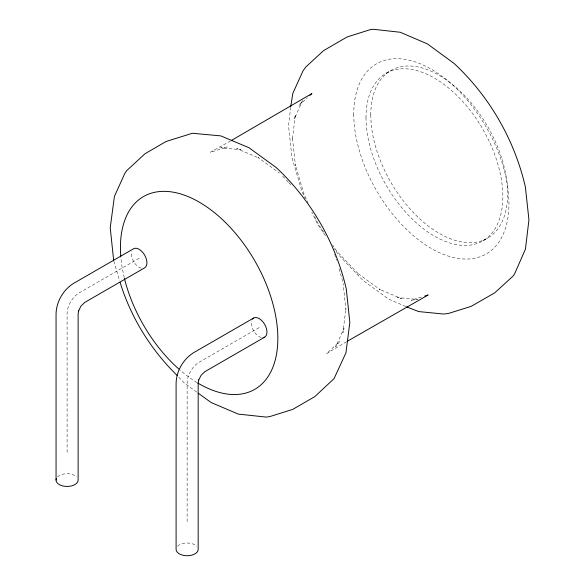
<?xml version="1.0" encoding="UTF-8"?>
<svg xmlns="http://www.w3.org/2000/svg" width="585" height="585" viewBox="0 0 585 585"><rect width="100%" height="100%" fill="white"/><g stroke="black" fill="none" stroke-linecap="round" stroke-linejoin="round"><path stroke-width="0.44" stroke-dasharray="2.92 2.19" d="M290.686 107.252L288.551 125.76L291.959 157.636L301.984 191.624L305.136 198.191M302.73 100.393L294.321 118.974L295.41 114.682L292.456 138.901L292.442 137.694L295.432 165.657L295.279 164.816L304.163 194.717L308.09 202.893M301.97 101.863L298.833 105.688L307.322 97.812M230.578 140.919L210.176 152.297L227.207 147.04L220.669 147.771L240.969 149.782L236.706 148.575L259.155 158.125L258.117 157.504L279.374 173.014M386.034 73.3L390.839 70.529M139.113 258.292L79.092 292.946A16.98 9.799 -60 0 0 67.092 313.736L67.092 452.351M259.155 327.6L199.134 362.247A16.98 9.799 -60 0 0 187.134 383.043L187.134 521.659M482.8 240.903L487.605 238.132M346.517 341.728L326.459 353.706L339.527 341.589L335.629 346.883L344.038 328.302L342.949 332.594L345.903 308.375L345.918 309.582L343.117 283.418M421.368 297.085L411.153 300.237L417.69 299.505L397.391 297.494L401.654 298.701L379.204 289.151L380.243 289.772L357.515 273.195L358.174 273.743L336.719 251.104L332.631 245.108M405.727 306.503L388.63 299.103L362.729 280.215L338.305 254.533L334.196 248.523M196.728 392.104L184.487 383.175L177.891 376.272M282.635 176.122L285.699 179.354M286.314 179.997L288.156 181.942M288.763 182.586L291.22 185.174M323.929 232.384L318.298 224.143L313.984 215.156M325.457 235.74L317.75 224.464L311.842 212.15M334.7 254.27L336.477 260.252M339.015 268.793L343.073 282.46M113.804 261.122L119.654 280.807M196.948 382.524A111.296 64.262 60 0 1 179.471 369.581M124.239 277.612A111.296 64.262 60 0 1 120.846 257.064M261.181 337.465A11.035 6.369 60 0 1 251.623 320.916M141.131 268.157A11.035 6.369 60 0 1 131.581 251.608M57.535 476.885A11.035 6.369 0 0 1 76.642 476.885M177.577 546.193A11.035 6.369 0 0 1 196.692 546.193M370.795 114.828A96.766 55.867 60 0 0 473.433 242.512A96.766 55.867 60 0 0 473.433 105.658A96.766 55.867 60 0 0 370.795 114.828M365.998 117.6A96.766 55.867 60 0 0 468.629 245.283A96.766 55.867 60 0 0 468.629 108.43A96.766 55.867 60 0 0 365.998 117.6M353.757 114.068A109.746 63.363 60 0 0 470.164 258.877A109.746 63.363 60 0 0 470.164 103.669A109.746 63.363 60 0 0 353.757 114.068"/><path stroke-width="0.88" d="M290.796 106.375L292.785 93.483L303.059 70.778L305.977 66.814L323.542 50.646L347.037 37.009L370.576 29.528L373.618 29.308L400.279 32.27L427.386 43.89L454.07 63.414C489.477 96.393 514.522 139.778 525.381 186.937L528.942 219.799L525.454 249.086L514.69 273.656L512.979 276.186L494.727 292.829L471.174 306.35L448.388 313.48L443.496 314.028L418.706 311.571L406.538 306.854M309.933 95.392L311.9 93.571L231.367 140.466M253.641 318.043L193.438 352.799C183.28 359.212 176.568 370.832 176.1 382.831L176.1 549.381A11.035 6.369 0 0 0 187.134 555.75A11.035 6.369 0 0 0 198.169 549.381L198.169 383.248L198.673 379.892L198.417 380.755L200.969 375.446L204.83 371.702L264.676 337.15M347.3 341.274L428.176 294.979L424.776 296.032M198.169 393.149L211.148 402.546L238.263 414.085L266.343 417.105L269.882 416.549L292.632 409.434L314.81 396.63L334.05 378.627L345.969 352.755L349.823 322.423L346.291 289.005C335.607 242.614 310.957 199.924 276.12 167.478L248.954 147.712L220.75 135.881L192.385 133.263L166.045 141.504L145 153.731L126.616 170.725L124.671 173.73L114.404 196.436L110.229 227.74L113.673 260.515M177.277 375.621C151.062 349.962 130.886 317.626 120.166 282.518M56.058 480.073L56.058 313.531C56.526 301.524 63.239 289.904 73.396 283.491L133.599 248.735A11.035 6.369 60 0 1 144.634 255.104A11.035 6.369 60 0 1 144.634 267.85L84.788 302.394L80.92 306.138L78.375 311.447L78.631 310.584L78.127 313.948L78.127 480.073A11.035 6.369 0 0 1 65.652 486.391A11.035 6.369 0 0 1 56.431 478.428M120.781 256.171A111.296 64.262 60 0 1 194.732 199.668A111.296 64.262 60 0 1 277.824 336.667A111.296 64.262 60 0 1 197.679 382.963M178.769 368.967A111.296 64.262 60 0 1 124.444 278.46M252.398 319.191A11.035 6.369 60 0 1 264.676 324.412A11.035 6.369 60 0 1 263.06 337.655"/></g></svg>
